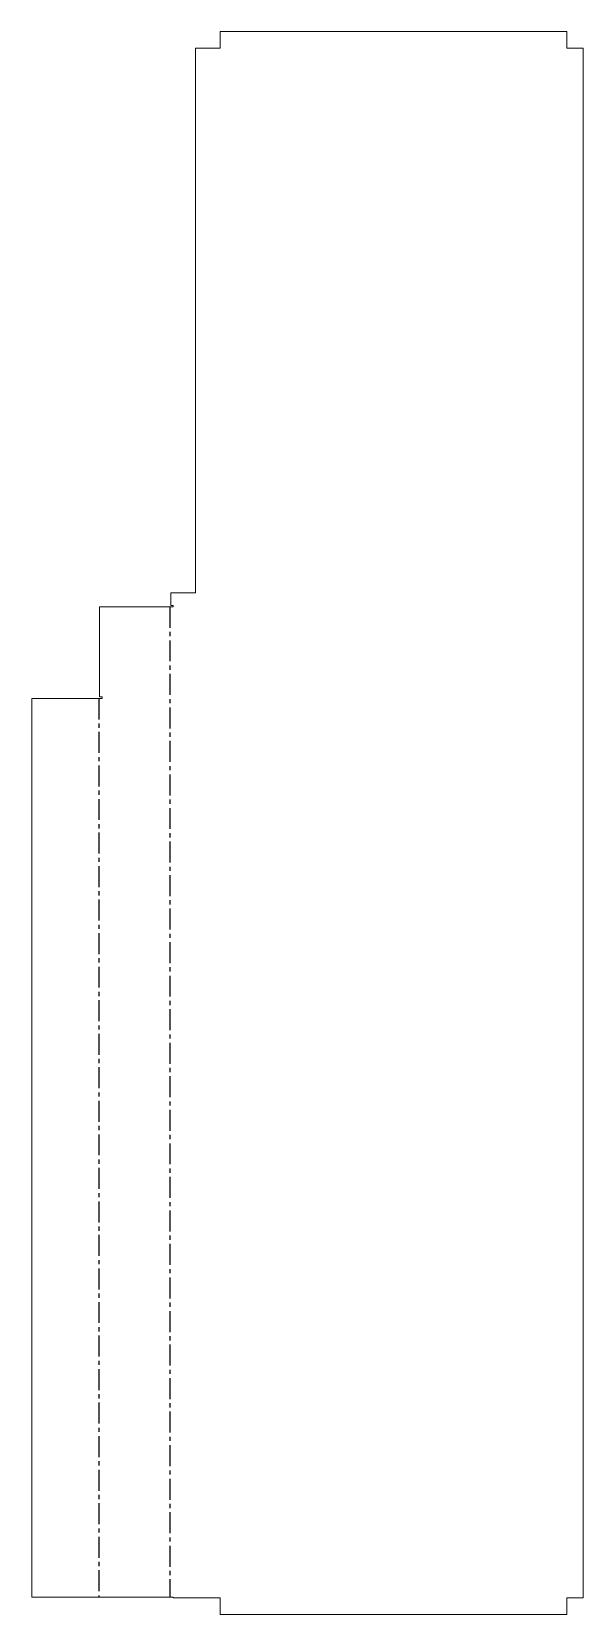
# Model space of a CAD drawing. Header units: millimetres. Extents: x -219 to 114, y -480 to 480.
import ezdxf

# ---------------------------------------------------------------- set-up
doc = ezdxf.new("R2010")
doc.units = ezdxf.units.MM
doc.linetypes.add('CENTERX2', pattern=[20.32, 12.7, -2.54, 2.54, -2.54])

msp = doc.modelspace()

# ---------------------------------------------------------------- linework, layer by layer
at = {"color": 7, "linetype": 'Continuous', "lineweight": 15}
for p, q in [((-105.27, 479.5), (-105.27, 469.5)), ((104.43, 479.5), (-105.27, 479.5)), ((104.43, 469.5), (104.43, 479.5)), ((-120.27, 469.5), (-120.27, 139.5)), ((-105.27, 469.5), (-120.27, 469.5)), ((114.43, 469.5), (104.43, 469.5)), ((114.43, -469.5), (114.43, 469.5)), ((-135.27, 139.5), (-135.27, 131.87)), ((-120.27, 139.5), (-135.27, 139.5)), ((-178.32, 131), (-178.32, 76.37)), ((-133.67, 131), (-178.32, 131)), ((-133.67, 131.87), (-135.27, 131.87)), ((-133.67, 131), (-133.67, 131.87)), ((-219.37, -469.1), (-219.37, 75.5)), ((-219.37, 75.5), (-176.71, 75.5)), ((-176.71, 76.37), (-178.32, 76.37)), ((-176.71, 75.5), (-176.71, 76.37)), ((-219.37, -469.1), (-133.67, -469.1)), ((-133.67, -469.5), (-133.67, -469.1)), ((-133.67, -469.5), (-105.27, -469.5)), ((-105.27, -469.5), (-105.27, -479.5)), ((104.43, -469.5), (114.43, -469.5)), ((104.43, -479.5), (104.43, -469.5)), ((-105.27, -479.5), (104.43, -479.5))]:
    msp.add_line(p, q, dxfattribs=at)
at = {"color": 7, "linetype": 'CENTERX2'}
for p, q in [((-135.79, 131), (-135.79, -469.1)), ((-178.84, 75.5), (-178.84, -469.1))]:
    msp.add_line(p, q, dxfattribs=at)

doc.saveas('drawing.dxf')
